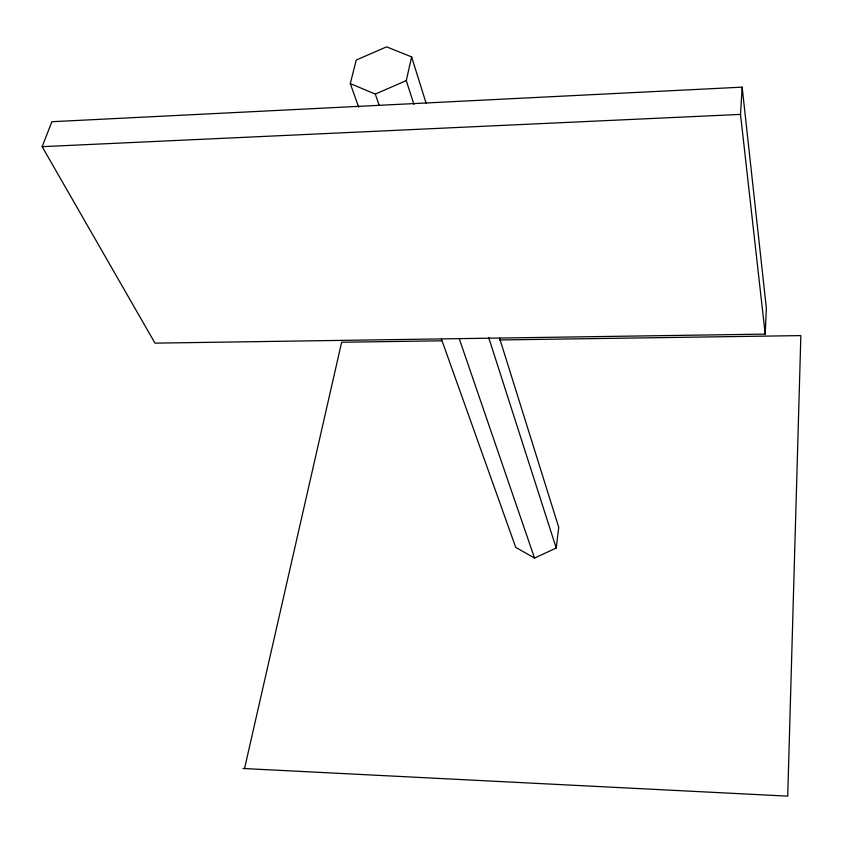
<?xml version="1.0" encoding="UTF-8"?>
<svg xmlns="http://www.w3.org/2000/svg" width="843" height="843" viewBox="0 0 843 843"><rect width="100%" height="100%" fill="white"/><g stroke="black" fill="none" stroke-linecap="round" stroke-linejoin="round"><path stroke-width="1.26" d="M765.212 334.113L766.35 308.19L742.156 87.145L51.897 121.719L42.15 146.671L154.975 343.143L765.212 334.113L740.512 114.395L742.156 87.145M441.416 339.023L515.726 547.36L534.536 558.087L556.211 548.003L558.751 527.391L499.509 337.938M413.924 104.384L406.284 80.58L411.626 56.881L386.579 46.86L356.231 60.043L350.288 83.583L358.696 107.145M244.533 768.563L341.626 342.258L441.627 340.814M350.288 83.583L375.304 94.1L406.284 80.58M42.15 146.671L740.512 114.395M499.52 339.971L800.85 335.598L787.72 796.14L242.963 768.489M375.304 94.1L379.15 105.322M459.33 338.928L534.536 558.087M488.677 337.474L556.211 548.003M411.626 56.881L426.136 103.299"/></g></svg>
